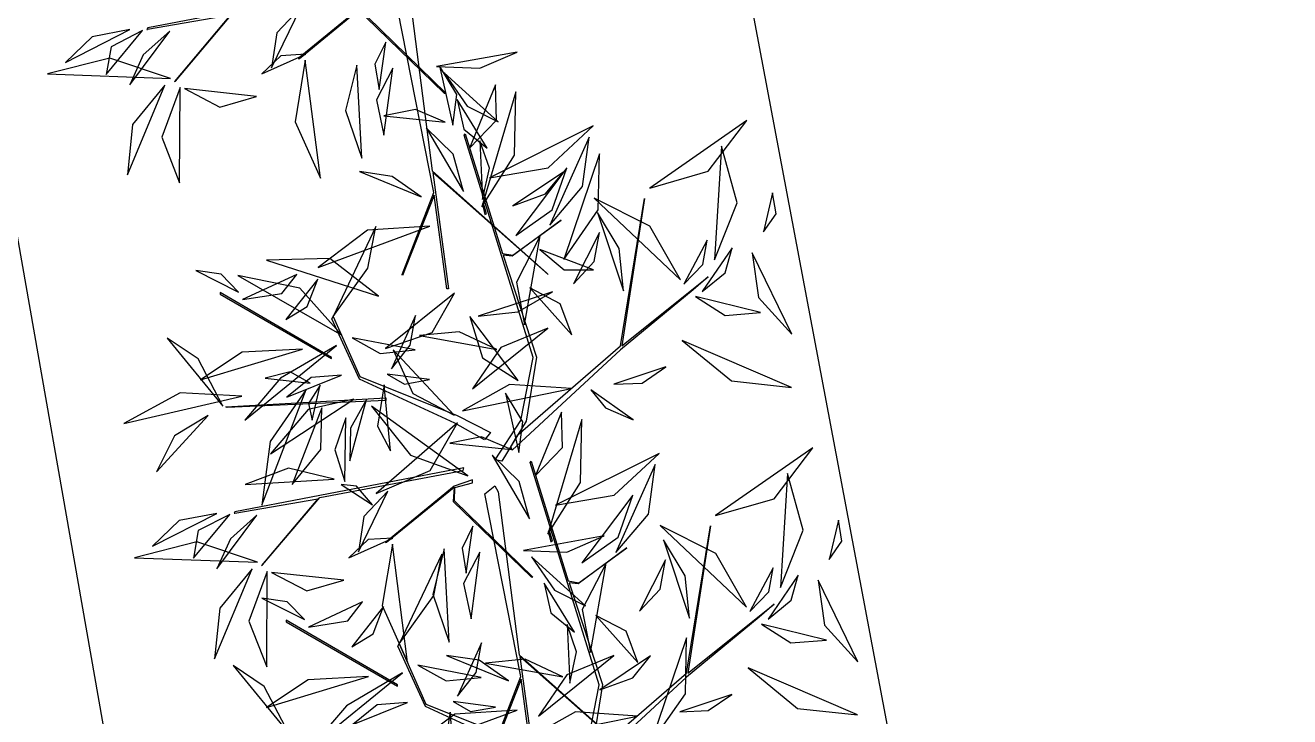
# Model space of a CAD drawing. Header units: centimetres. Extents: x 197412 to 267601, y -375791 to -305433.
# Drawn here: x 201035 to 203088, y -324919 to -323796 of the extents above; entities that cross this region are included whole.
import ezdxf

# ---------------------------------------------------------------- set-up
doc = ezdxf.new("R2010")
doc.units = ezdxf.units.CM
doc.layers.add('3-BAT C-Niveau 0', color=250, linetype='Continuous')

# ---------------------------------------------------------------- blocks, each defined once
blk = doc.blocks.new('Groupe-251-1')
at = {"linetype": 'Continuous', "flags": 128}
for points in [[(11879.17, -45179.67), (11892.65, -45177.32), (11883.53, -45188.14), (11883.67, -45188.08), (11892.96, -45177.1), (11916.23, -45172.75), (11916.35, -45172.31), (11879.18, -45179.45), (11879.06, -45179.69), (11879.14, -45179.68)], [(11933.84, -45246.35), (11929.04, -45243.62), (11913.57, -45236.47), (11909.09, -45226.67), (11909.27, -45226.33), (11913.63, -45236.07), (11929.41, -45242.37), (11934.85, -45245.18), (11933.94, -45246.31)], [(11893.32, -45258.26), (11906.8, -45255.91), (11897.67, -45266.73), (11897.81, -45266.67), (11907.11, -45255.69), (11930.37, -45251.34), (11930.5, -45250.9), (11893.33, -45258.04), (11893.21, -45258.28), (11893.28, -45258.27)], [(11944.55, -45299.53), (11939.76, -45296.79), (11924.28, -45289.64), (11919.81, -45279.85), (11919.98, -45279.5), (11924.34, -45289.25), (11940.12, -45295.55), (11945.57, -45298.36), (11944.65, -45299.48)]]:
    blk.add_lwpolyline(points, dxfattribs=at)
for points in [[(11917.75, -45174.26), (11914.8, -45175.26), (11903.63, -45184.42), (11903.81, -45184.39), (11914.76, -45175.44), (11914.66, -45177.75), (11927.32, -45190.03), (11927.58, -45190.07), (11914.84, -45177.67), (11914.9, -45175.49), (11917.76, -45174.73)], [(11944.17, -45219.49), (11925.47, -45202.95), (11927.99, -45221.85), (11927.75, -45221.83), (11925.69, -45206.6), (11920.56, -45219.68), (11920.47, -45219.51), (11925.62, -45206.18), (11919.8, -45176.5), (11921.41, -45175.24), (11921.96, -45176.21), (11925.36, -45202.66), (11943.99, -45219.3)], [(11935.6, -45249.6), (11939.76, -45243.23), (11941.76, -45232.95), (11930.54, -45196.85), (11930.71, -45196.64), (11936.76, -45216.09), (11938.46, -45216.37), (11946.28, -45210.68), (11938.37, -45216.54), (11936.87, -45216.38), (11942.3, -45232.9), (11940.63, -45243.3), (11939.25, -45245.52), (11955.94, -45231.08), (11959.83, -45207.14), (11956.14, -45231.08), (11970.16, -45219.89), (11967.74, -45221.99), (11955.94, -45231.72), (11938.33, -45248), (11938.14, -45247.49), (11939.25, -45245.52), (11936.66, -45249.83)], [(11909.02, -45233.15), (11909.03, -45232.96), (11890.94, -45222.44), (11890.97, -45222.7)], [(11892.09, -45241.09), (11891.86, -45240.97), (11917.84, -45239.55), (11917.82, -45239.94)], [(11946.31, -45302.78), (11950.47, -45296.41), (11952.47, -45286.13), (11941.25, -45250.03), (11941.42, -45249.82), (11947.47, -45269.27), (11949.18, -45269.55), (11956.99, -45263.86), (11949.08, -45269.71), (11947.58, -45269.56), (11953.01, -45286.08), (11951.34, -45296.48), (11949.96, -45298.7), (11966.66, -45284.26), (11970.54, -45260.32), (11966.85, -45284.26), (11980.87, -45273.06), (11978.45, -45275.17), (11966.65, -45284.9), (11949.04, -45301.18), (11948.85, -45300.67), (11949.96, -45298.7), (11947.37, -45303.01)], [(11931.9, -45252.85), (11928.94, -45253.85), (11917.78, -45263.01), (11917.95, -45262.98), (11928.91, -45254.03), (11928.8, -45256.34), (11941.46, -45268.62), (11941.73, -45268.66), (11928.98, -45256.26), (11929.04, -45254.08), (11931.91, -45253.32)], [(11958.31, -45298.08), (11939.62, -45281.54), (11942.13, -45300.44), (11941.89, -45300.42), (11939.83, -45285.2), (11934.71, -45298.27), (11934.62, -45298.1), (11939.77, -45284.77), (11933.94, -45255.1), (11935.55, -45253.83), (11936.1, -45254.8), (11939.51, -45281.25), (11958.14, -45297.9)], [(11919.73, -45286.33), (11919.74, -45286.14), (11901.65, -45275.62), (11901.68, -45275.88)]]:
    blk.add_lwpolyline(points, close=True, dxfattribs=at)
at = {"linetype": 'Continuous'}
for points in [[(11904.02, -45176.11, -207.06), (11900.13, -45180.23, -208.24), (11899.27, -45185.94, -209.24), (11899.27, -45185.94, -209.24), (11904.02, -45176.11, -207.06)], [(11876.28, -45179.73, -174.84), (11870.15, -45180.87, -175.45), (11865.84, -45185.05, -176.76), (11865.84, -45185.05, -176.76), (11876.28, -45179.73, -174.84)], [(11878.34, -45179.85, -174.58), (11873.26, -45182.5, -172.2), (11872.44, -45187, -168.43), (11872.44, -45187, -168.43), (11878.34, -45179.85, -174.58)], [(11882.75, -45179.98, -186.97), (11878.45, -45183.82, -187.38), (11876.28, -45188.71, -185.5), (11876.28, -45188.71, -185.5), (11882.75, -45179.98, -186.97)], [(11904.85, -45183.71, -179.83), (11900.81, -45183.96, -178.67), (11897.72, -45186.93, -177.99), (11897.72, -45186.93, -177.99), (11904.85, -45183.71, -179.83)], [(11917.84, -45181.76, -197.01), (11916.07, -45185.36, -196.39), (11916.77, -45189.43, -196.61), (11916.77, -45189.43, -196.61), (11917.84, -45181.76, -197.01)], [(11926.05, -45185.73, -183.78), (11933.09, -45186.01, -183.14), (11939.14, -45183.37, -184.94), (11939.14, -45183.37, -184.94), (11926.05, -45185.73, -183.78)], [(11882.89, -45187.64, -186.41), (11873.01, -45184.34, -187.61), (11862.91, -45186.9, -186.97), (11862.91, -45186.9, -186.97), (11882.89, -45187.64, -186.41)], [(11904.77, -45184.7, -179.52), (11903.11, -45194.68, -178.73), (11907.22, -45203.86, -177.91), (11907.22, -45203.86, -177.91), (11904.77, -45184.7, -179.52)], [(11913.15, -45185.48, -247.3), (11911.31, -45192.84, -244.69), (11913.97, -45200.6, -243.35), (11913.97, -45200.6, -243.35), (11913.15, -45185.48, -247.3)], [(11913.15, -45185.48, -247.3), (11911.31, -45192.84, -244.69), (11913.97, -45200.6, -243.35), (11913.97, -45200.6, -243.35), (11913.15, -45185.48, -247.3)], [(11928.72, -45195.25, -183.73), (11929.37, -45190.26, -181.29), (11926.54, -45185.58, -179.52), (11926.54, -45185.58, -179.52), (11928.72, -45195.25, -183.73)], [(11918.97, -45185.98, -186.16), (11916.32, -45191.11, -185.75), (11917.53, -45196.85, -185.13), (11917.53, -45196.85, -185.13), (11918.97, -45185.98, -186.16)], [(11927.32, -45186.74, -176.88), (11931.05, -45192.16, -176.9), (11936.09, -45194.71, -174.04), (11936.09, -45194.71, -174.04), (11927.32, -45186.74, -176.88)], [(11881.98, -45188.73, -186.4), (11876.74, -45195.12, -186.75), (11875.9, -45203.32, -187), (11875.9, -45203.32, -187), (11881.98, -45188.73, -186.4)], [(11884.44, -45189.14, -182.25), (11881.46, -45197.21, -178.08), (11884.37, -45204.6, -173.29), (11884.37, -45204.6, -173.29), (11884.44, -45189.14, -182.25)], [(11885.13, -45189.3, -181.99), (11890.87, -45192.3, -181.12), (11896.87, -45190.57, -179.03), (11896.87, -45190.57, -179.03), (11885.13, -45189.3, -181.99)], [(11931.43, -45198.96, -194.21), (11935.8, -45194.43, -192.81), (11935.66, -45188.67, -190.06), (11935.66, -45188.67, -190.06), (11931.43, -45198.96, -194.21)], [(11931.43, -45198.96, -194.21), (11935.8, -45194.43, -192.81), (11935.66, -45188.67, -190.06), (11935.66, -45188.67, -190.06), (11931.43, -45198.96, -194.21)], [(11933.43, -45208.5, -206.43), (11938.71, -45200.1, -204.4), (11938.97, -45189.84, -204.36), (11938.97, -45189.84, -204.36), (11933.43, -45208.5, -206.43)], [(11933.43, -45208.5, -206.43), (11938.71, -45200.1, -204.4), (11938.97, -45189.84, -204.36), (11938.97, -45189.84, -204.36), (11933.43, -45208.5, -206.43)], [(11929.4, -45191.05, -161.32), (11930.49, -45195.87, -161.24), (11934.3, -45198.98, -160.95), (11934.3, -45198.98, -160.95), (11929.4, -45191.05, -161.32)], [(11927.48, -45194.76, -183.47), (11922.64, -45192.68, -183.7), (11917.52, -45193.7, -184.07), (11917.52, -45193.7, -184.07), (11927.48, -45194.76, -183.47)], [(11927.48, -45194.76, -183.47), (11922.64, -45192.68, -183.7), (11917.52, -45193.7, -184.07), (11917.52, -45193.7, -184.07), (11927.48, -45194.76, -183.47)], [(11930.45, -45205.99, -199.98), (11928.78, -45199.95, -200.36), (11924.4, -45195.65, -199.46), (11924.4, -45195.65, -199.46), (11930.45, -45205.99, -199.98)], [(11934.68, -45203.79, -194.97), (11944.19, -45202.17, -192.57), (11951.49, -45195.37, -191.31), (11951.49, -45195.37, -191.31), (11934.68, -45203.79, -194.97)], [(11960.68, -45205.47, -215.07), (11970.19, -45202.74, -213.8), (11976.44, -45194.47, -214.42), (11976.44, -45194.47, -214.42), (11960.68, -45205.47, -215.07)], [(11933.55, -45207.29, -223.21), (11934.65, -45202.2, -222.61), (11933.11, -45197.77, -220.88), (11933.11, -45197.77, -220.88), (11933.55, -45207.29, -223.21)], [(11933.55, -45207.29, -223.21), (11934.65, -45202.2, -222.61), (11933.11, -45197.77, -220.88), (11933.11, -45197.77, -220.88), (11933.55, -45207.29, -223.21)], [(11944.47, -45211.48, -201.48), (11949.76, -45205.22, -202.35), (11950.83, -45197.17, -201.76), (11950.83, -45197.17, -201.76), (11944.47, -45211.48, -201.48)], [(11946.72, -45217.04, -207.25), (11952.34, -45208.98, -205.29), (11952.51, -45199.92, -201.98), (11952.51, -45199.92, -201.98), (11946.72, -45217.04, -207.25)], [(11971.2, -45217.14, -228.35), (11974.87, -45207.84, -229.1), (11972.34, -45198.63, -232.12), (11972.34, -45198.63, -232.12), (11971.2, -45217.14, -228.35)], [(11938.94, -45213.16, -207.16), (11944.86, -45208.98, -205.48), (11947.21, -45202.17, -203.83), (11947.21, -45202.17, -203.83), (11938.94, -45213.16, -207.16)], [(11938.94, -45213.16, -207.16), (11944.86, -45208.98, -205.48), (11947.21, -45202.17, -203.83), (11947.21, -45202.17, -203.83), (11938.94, -45213.16, -207.16)], [(11923.6, -45206.88, -228.81), (11918.87, -45203.56, -229.15), (11913.55, -45202.76, -227.32), (11913.55, -45202.76, -227.32), (11923.6, -45206.88, -228.81)], [(11938.44, -45208.36, -210.84), (11943.78, -45206.41, -209.98), (11946.66, -45202.86, -207.2), (11946.66, -45202.86, -207.2), (11938.44, -45208.36, -210.84)], [(11979.13, -45212.58, -211.21), (11981.19, -45209.63, -209.03), (11980.61, -45206.24, -206.71), (11980.61, -45206.24, -206.71), (11979.13, -45212.58, -211.21)], [(11979.13, -45212.58, -211.21), (11981.19, -45209.63, -209.03), (11980.61, -45206.24, -206.71), (11980.61, -45206.24, -206.71), (11979.13, -45212.58, -211.21)], [(11933.94, -45209.74, -203.84), (11934.17, -45209.64, -203.87), (11933.72, -45207.96, -202.04), (11933.51, -45208.06, -202.02), (11933.94, -45209.74, -203.84)], [(11965.7, -45220.34, -228.97), (11960.7, -45211.63, -227.8), (11951.69, -45207.1, -227.09), (11951.69, -45207.1, -227.09), (11965.7, -45220.34, -228.97)], [(11956.43, -45222.13, -196.26), (11955.71, -45215.26, -195.05), (11952.23, -45209.41, -196.39), (11952.23, -45209.41, -196.39), (11956.43, -45222.13, -196.26)], [(11925.01, -45211.66, -225.36), (11914.89, -45212.29, -224.7), (11906.85, -45218.37, -224), (11906.85, -45218.37, -224), (11925.01, -45211.66, -225.36)], [(11909.27, -45226.33, -197.23), (11914.94, -45218.45, -194.28), (11916.21, -45211.71, -188.42), (11916.21, -45211.71, -188.42), (11909.27, -45226.33, -197.23)], [(11942.9, -45213.22, -188.89), (11939.03, -45220.72, -185.79), (11940.33, -45227.68, -181.22), (11940.33, -45227.68, -181.22), (11942.9, -45213.22, -188.89)], [(11948.29, -45221.01, -195.33), (11951.67, -45217.4, -195.1), (11952.55, -45212.68, -194.26), (11952.55, -45212.68, -194.26), (11948.29, -45221.01, -195.33)], [(11966.24, -45221.07, -229.3), (11969.33, -45217.87, -228.25), (11970.03, -45213.93, -226.49), (11970.03, -45213.93, -226.49), (11966.24, -45221.07, -229.3)], [(11942.87, -45215.46, -215.21), (11946.82, -45218.72, -213.09), (11951.55, -45218.73, -210.46), (11951.55, -45218.73, -210.46), (11942.87, -45215.46, -215.21)], [(11969.21, -45222.28, -232.75), (11972.95, -45219.21, -233.5), (11974.05, -45215.16, -235.42), (11974.05, -45215.16, -235.42), (11969.21, -45222.28, -232.75)], [(11977.29, -45215.97, -212.86), (11978.36, -45223.24, -209.91), (11983.77, -45229.2, -208.14), (11983.77, -45229.2, -208.14), (11977.29, -45215.97, -212.86)], [(11977.29, -45215.97, -212.86), (11978.36, -45223.24, -209.91), (11983.77, -45229.2, -208.14), (11983.77, -45229.2, -208.14), (11977.29, -45215.97, -212.86)], [(11916.66, -45223.04, -220.85), (11908.74, -45216.88, -221.31), (11898.48, -45217.17, -222.56), (11898.48, -45217.17, -222.56), (11916.66, -45223.04, -220.85)], [(11893.91, -45222.34, -211.6), (11891.1, -45219.45, -211.07), (11887, -45218.87, -211.1), (11887, -45218.87, -211.1), (11893.91, -45222.34, -211.6)], [(11910.72, -45229.33, -220.09), (11903.86, -45221.74, -220.53), (11893.84, -45219.64, -219.34), (11893.84, -45219.64, -219.34), (11910.72, -45229.33, -220.09)], [(11894.55, -45223.58, -202.5), (11900.94, -45222.56, -200.11), (11903.37, -45219.51, -195.35), (11903.37, -45219.51, -195.35), (11894.55, -45223.58, -202.5)], [(11901.59, -45226.82, -218.46), (11905.05, -45224.67, -216.39), (11906.78, -45220.23, -215.43), (11906.78, -45220.23, -215.43), (11901.59, -45226.82, -218.46)], [(11917.81, -45231.49, -210.57), (11925.38, -45228.9, -206.9), (11928.97, -45222.53, -202.54), (11928.97, -45222.53, -202.54), (11917.81, -45231.49, -210.57)], [(11932.85, -45226.25, -200.44), (11939.27, -45225.55, -199.26), (11944.88, -45222.31, -200.49), (11944.88, -45222.31, -200.49), (11932.85, -45226.25, -200.44)], [(11948.05, -45229.31, -184.69), (11946.14, -45224.24, -183.17), (11941.22, -45221.68, -181.63), (11941.22, -45221.68, -181.63), (11948.05, -45229.31, -184.69)], [(11968.11, -45223.09, -232.48), (11972.91, -45226.16, -232.45), (11978.68, -45225.69, -231.83), (11978.68, -45225.69, -231.83), (11968.11, -45223.09, -232.48)], [(11918.75, -45234.79, -202.12), (11921.79, -45230.96, -201.54), (11922.65, -45226.16, -202.14), (11922.65, -45226.16, -202.14), (11918.75, -45234.79, -202.12)], [(11931.5, -45226.33, -200.73), (11933.52, -45233.02, -197.34), (11939.3, -45236.72, -193.77), (11939.3, -45236.72, -193.77), (11931.5, -45226.33, -200.73)], [(11931.5, -45226.33, -200.73), (11933.52, -45233.02, -197.34), (11939.3, -45236.72, -193.77), (11939.3, -45236.72, -193.77), (11931.5, -45226.33, -200.73)], [(11935.87, -45231.65, -185.42), (11929.77, -45228.78, -185.31), (11923.3, -45229.42, -184.01), (11923.3, -45229.42, -184.01), (11935.87, -45231.65, -185.42)], [(11944.15, -45228.2, -205.3), (11936.51, -45231.35, -204.92), (11931.92, -45238.06, -203.9), (11931.92, -45238.06, -203.9), (11944.15, -45228.2, -205.3)], [(11891.36, -45240.89, -214.21), (11887.4, -45233.21, -211.43), (11882.32, -45229.83, -206.15), (11882.32, -45229.83, -206.15), (11891.36, -45240.89, -214.21)], [(11912.35, -45229.78, -199.77), (11916.91, -45232.33, -197.57), (11922.62, -45231.75, -196.35), (11922.62, -45231.75, -196.35), (11912.35, -45229.78, -199.77)], [(11965.94, -45230.23, -223.66), (11973.96, -45236.78, -222.36), (11983.71, -45237.85, -219.58), (11983.71, -45237.85, -219.58), (11965.94, -45230.23, -223.66)], [(11904.31, -45231.62, -221.24), (11894.5, -45232.12, -218.96), (11887.78, -45236.62, -214.31), (11887.78, -45236.62, -214.31), (11904.31, -45231.62, -221.24)], [(11909.83, -45231.02, -210.1), (11900.74, -45236.35, -209.96), (11894.96, -45243.16, -205.95), (11894.96, -45243.16, -205.95), (11909.83, -45231.02, -210.1)], [(11919.04, -45231.73, -217.22), (11922.22, -45238.81, -219.34), (11928.94, -45242.35, -221.55), (11928.94, -45242.35, -221.55), (11919.04, -45231.73, -217.22)], [(11954.84, -45237.33, -172.05), (11959.48, -45237.12, -171.7), (11963.31, -45234.5, -172.02), (11963.31, -45234.5, -172.02), (11954.84, -45237.33, -172.05)], [(11954.84, -45237.33, -172.05), (11959.48, -45237.12, -171.7), (11963.31, -45234.5, -172.02), (11963.31, -45234.5, -172.02), (11954.84, -45237.33, -172.05)], [(11905.54, -45237.13, -213.12), (11902.3, -45235.28, -210.71), (11898.24, -45236.33, -208.62), (11898.24, -45236.33, -208.62), (11905.54, -45237.13, -213.12)], [(11905.54, -45237.13, -213.12), (11902.3, -45235.28, -210.71), (11898.24, -45236.33, -208.62), (11898.24, -45236.33, -208.62), (11905.54, -45237.13, -213.12)], [(11910.66, -45235.83, -207.72), (11905.7, -45236.21, -206.62), (11901.79, -45239.4, -205.86), (11901.79, -45239.4, -205.86), (11910.66, -45235.83, -207.72)], [(11918.05, -45235.69, -202.35), (11920.86, -45237.28, -200.21), (11924.91, -45236.56, -199.09), (11924.91, -45236.56, -199.09), (11918.05, -45235.69, -202.35)], [(11894.45, -45239.26, -223.19), (11884.45, -45238.69, -225.59), (11875.28, -45243.71, -225.79), (11875.28, -45243.71, -225.79), (11894.45, -45239.26, -223.19)], [(11894.45, -45239.26, -223.19), (11884.45, -45238.69, -225.59), (11875.28, -45243.71, -225.79), (11875.28, -45243.71, -225.79), (11894.45, -45239.26, -223.19)], [(11904.89, -45238.18, -212.64), (11899.04, -45246.64, -211.07), (11897.73, -45256.97, -212.06), (11897.73, -45256.97, -212.06), (11904.89, -45238.18, -212.64)], [(11904.89, -45238.18, -212.64), (11899.04, -45246.64, -211.07), (11897.73, -45256.97, -212.06), (11897.73, -45256.97, -212.06), (11904.89, -45238.18, -212.64)], [(11907.19, -45237.46, -212.09), (11905.27, -45240.46, -209.87), (11905.9, -45243.15, -207.1), (11905.9, -45243.15, -207.1), (11907.19, -45237.46, -212.09)], [(11907.19, -45237.46, -212.09), (11905.27, -45240.46, -209.87), (11905.9, -45243.15, -207.1), (11905.9, -45243.15, -207.1), (11907.19, -45237.46, -212.09)], [(11917.58, -45237.4, -198.87), (11916.48, -45244.13, -195.41), (11918.62, -45248.14, -190.33), (11918.62, -45248.14, -190.33), (11917.58, -45237.4, -198.87)], [(11948.01, -45238.03, -176.08), (11937.93, -45237.36, -174.79), (11930.3, -45241.63, -170.69), (11930.3, -45241.63, -170.69), (11948.01, -45238.03, -176.08)], [(11939.44, -45248.43, -183.73), (11940.08, -45243.44, -181.29), (11937.25, -45238.75, -179.52), (11937.25, -45238.75, -179.52), (11939.44, -45248.43, -183.73)], [(11951.14, -45238.22, -171.59), (11953.53, -45241.13, -169.03), (11957.99, -45243.08, -167.96), (11957.99, -45243.08, -167.96), (11951.14, -45238.22, -171.59)], [(11912.62, -45239.75, -233.25), (11905.25, -45241.42, -238.65), (11899.13, -45248.64, -241.93), (11899.13, -45248.64, -241.93), (11912.62, -45239.75, -233.25)], [(11902.62, -45253.58, -189.87), (11907.31, -45247.93, -186.93), (11907.43, -45241.15, -183.27), (11907.43, -45241.15, -183.27), (11902.62, -45253.58, -189.87)], [(11914.72, -45239.77, -204.62), (11912.1, -45244.46, -205.07), (11912.02, -45249.76, -204.23), (11912.02, -45249.76, -204.23), (11914.72, -45239.77, -204.62)], [(11915.52, -45240.86, -204.31), (11921.82, -45248.85, -204.16), (11931.16, -45252.21, -202.67), (11931.16, -45252.21, -202.67), (11915.52, -45240.86, -204.31)], [(11889.02, -45242.37, -215.73), (11883.54, -45245.72, -216.78), (11880.61, -45251.55, -215.22), (11880.61, -45251.55, -215.22), (11889.02, -45242.37, -215.73)], [(11889.02, -45242.37, -215.73), (11883.54, -45245.72, -216.78), (11880.61, -45251.55, -215.22), (11880.61, -45251.55, -215.22), (11889.02, -45242.37, -215.73)], [(11911.36, -45242.76, -229.03), (11909.57, -45247.95, -227.48), (11911.18, -45253.1, -225.66), (11911.18, -45253.1, -225.66), (11911.36, -45242.76, -229.03)], [(11942.14, -45252.13, -194.21), (11946.52, -45247.6, -192.81), (11946.37, -45241.85, -190.06), (11946.37, -45241.85, -190.06), (11942.14, -45252.13, -194.21)], [(11942.14, -45252.13, -194.21), (11946.52, -45247.6, -192.81), (11946.37, -45241.85, -190.06), (11946.37, -45241.85, -190.06), (11942.14, -45252.13, -194.21)], [(11944.14, -45261.68, -206.43), (11949.42, -45253.27, -204.4), (11949.68, -45243.02, -204.36), (11949.68, -45243.02, -204.36), (11944.14, -45261.68, -206.43)], [(11944.14, -45261.68, -206.43), (11949.42, -45253.27, -204.4), (11949.68, -45243.02, -204.36), (11949.68, -45243.02, -204.36), (11944.14, -45261.68, -206.43)], [(11916.25, -45255.04, -178.9), (11925.02, -45251.33, -176.01), (11929.5, -45243.6, -172.29), (11929.5, -45243.6, -172.29), (11916.25, -45255.04, -178.9)], [(11916.25, -45255.04, -178.9), (11925.02, -45251.33, -176.01), (11929.5, -45243.6, -172.29), (11929.5, -45243.6, -172.29), (11916.25, -45255.04, -178.9)], [(11938.19, -45247.94, -183.47), (11933.35, -45245.86, -183.7), (11928.23, -45246.88, -184.07), (11928.23, -45246.88, -184.07), (11938.19, -45247.94, -183.47)], [(11938.19, -45247.94, -183.47), (11933.35, -45245.86, -183.7), (11928.23, -45246.88, -184.07), (11928.23, -45246.88, -184.07), (11938.19, -45247.94, -183.47)], [(11941.16, -45259.17, -199.98), (11939.49, -45253.13, -200.36), (11935.11, -45248.82, -199.46), (11935.11, -45248.82, -199.46), (11941.16, -45259.17, -199.98)], [(11945.4, -45256.97, -194.97), (11954.9, -45255.34, -192.57), (11962.2, -45248.54, -191.31), (11962.2, -45248.54, -191.31), (11945.4, -45256.97, -194.97)], [(11971.39, -45258.64, -215.07), (11980.91, -45255.91, -213.8), (11987.15, -45247.64, -214.42), (11987.15, -45247.64, -214.42), (11971.39, -45258.64, -215.07)], [(11909.43, -45252.74, -200.41), (11902.04, -45250.96, -200.32), (11894.98, -45253.6, -200.54), (11894.98, -45253.6, -200.54), (11909.43, -45252.74, -200.41)], [(11955.18, -45264.65, -201.48), (11960.47, -45258.4, -202.35), (11961.55, -45250.35, -201.76), (11961.55, -45250.35, -201.76), (11955.18, -45264.65, -201.48)], [(11981.91, -45270.32, -228.35), (11985.58, -45261.02, -229.1), (11983.05, -45251.8, -232.12), (11983.05, -45251.8, -232.12), (11981.91, -45270.32, -228.35)], [(11915.67, -45256.91, -177.75), (11913.08, -45253.87, -175.38), (11910.6, -45253.61, -172.12), (11910.6, -45253.61, -172.12), (11915.67, -45256.91, -177.75)], [(11918.16, -45254.7, -207.06), (11914.28, -45258.82, -208.24), (11913.42, -45264.53, -209.24), (11913.42, -45264.53, -209.24), (11918.16, -45254.7, -207.06)], [(11949.65, -45266.34, -207.16), (11955.58, -45262.16, -205.48), (11957.92, -45255.34, -203.83), (11957.92, -45255.34, -203.83), (11949.65, -45266.34, -207.16)], [(11949.65, -45266.34, -207.16), (11955.58, -45262.16, -205.48), (11957.92, -45255.34, -203.83), (11957.92, -45255.34, -203.83), (11949.65, -45266.34, -207.16)], [(11890.42, -45258.32, -174.84), (11884.3, -45259.46, -175.45), (11879.98, -45263.64, -176.76), (11879.98, -45263.64, -176.76), (11890.42, -45258.32, -174.84)], [(11892.49, -45258.45, -174.58), (11887.4, -45261.09, -172.2), (11886.59, -45265.59, -168.43), (11886.59, -45265.59, -168.43), (11892.49, -45258.45, -174.58)], [(11896.9, -45258.57, -186.97), (11892.6, -45262.41, -187.38), (11890.42, -45267.3, -185.5), (11890.42, -45267.3, -185.5), (11896.9, -45258.57, -186.97)], [(11989.84, -45265.76, -211.21), (11991.9, -45262.81, -209.03), (11991.32, -45259.42, -206.71), (11991.32, -45259.42, -206.71), (11989.84, -45265.76, -211.21)], [(11989.84, -45265.76, -211.21), (11991.9, -45262.81, -209.03), (11991.32, -45259.42, -206.71), (11991.32, -45259.42, -206.71), (11989.84, -45265.76, -211.21)], [(11931.98, -45260.35, -197.01), (11930.21, -45263.95, -196.39), (11930.91, -45268.02, -196.61), (11930.91, -45268.02, -196.61), (11931.98, -45260.35, -197.01)], [(11944.65, -45262.92, -203.84), (11944.88, -45262.82, -203.87), (11944.43, -45261.14, -202.04), (11944.22, -45261.24, -202.02), (11944.65, -45262.92, -203.84)], [(11976.41, -45273.52, -228.97), (11971.41, -45264.8, -227.8), (11962.4, -45260.28, -227.09), (11962.4, -45260.28, -227.09), (11976.41, -45273.52, -228.97)], [(11897.03, -45266.23, -186.41), (11887.16, -45262.93, -187.61), (11877.06, -45265.49, -186.97), (11877.06, -45265.49, -186.97), (11897.03, -45266.23, -186.41)], [(11919, -45262.3, -179.83), (11914.95, -45262.55, -178.67), (11911.86, -45265.52, -177.99), (11911.86, -45265.52, -177.99), (11919, -45262.3, -179.83)], [(11918.91, -45263.29, -179.52), (11917.25, -45273.27, -178.73), (11921.36, -45282.46, -177.91), (11921.36, -45282.46, -177.91), (11918.91, -45263.29, -179.52)], [(11940.19, -45264.32, -183.78), (11947.23, -45264.6, -183.14), (11953.29, -45261.96, -184.94), (11953.29, -45261.96, -184.94), (11940.19, -45264.32, -183.78)], [(11967.14, -45275.31, -196.26), (11966.42, -45268.44, -195.05), (11962.94, -45262.59, -196.39), (11962.94, -45262.59, -196.39), (11967.14, -45275.31, -196.26)], [(11919.98, -45279.5, -197.23), (11925.65, -45271.63, -194.28), (11926.92, -45264.89, -188.42), (11926.92, -45264.89, -188.42), (11919.98, -45279.5, -197.23)], [(11927.29, -45264.07, -247.3), (11925.46, -45271.43, -244.69), (11928.11, -45279.19, -243.35), (11928.11, -45279.19, -243.35), (11927.29, -45264.07, -247.3)], [(11927.29, -45264.07, -247.3), (11925.46, -45271.43, -244.69), (11928.11, -45279.19, -243.35), (11928.11, -45279.19, -243.35), (11927.29, -45264.07, -247.3)], [(11933.11, -45264.57, -186.16), (11930.47, -45269.7, -185.75), (11931.68, -45275.44, -185.13), (11931.68, -45275.44, -185.13), (11933.11, -45264.57, -186.16)], [(11941.47, -45265.33, -176.88), (11945.2, -45270.75, -176.9), (11950.24, -45273.3, -174.04), (11950.24, -45273.3, -174.04), (11941.47, -45265.33, -176.88)], [(11959, -45274.19, -195.33), (11962.39, -45270.58, -195.1), (11963.27, -45265.86, -194.26), (11963.27, -45265.86, -194.26), (11959, -45274.19, -195.33)], [(11896.13, -45267.32, -186.4), (11890.88, -45273.71, -186.75), (11890.04, -45281.91, -187), (11890.04, -45281.91, -187), (11896.13, -45267.32, -186.4)], [(11898.58, -45267.73, -182.25), (11895.61, -45275.8, -178.08), (11898.52, -45283.19, -173.29), (11898.52, -45283.19, -173.29), (11898.58, -45267.73, -182.25)], [(11899.28, -45267.89, -181.99), (11905.01, -45270.89, -181.12), (11911.01, -45269.16, -179.03), (11911.01, -45269.16, -179.03), (11899.28, -45267.89, -181.99)], [(11953.61, -45266.4, -188.89), (11949.74, -45273.9, -185.79), (11951.05, -45280.86, -181.22), (11951.05, -45280.86, -181.22), (11953.61, -45266.4, -188.89)], [(11976.95, -45274.24, -229.3), (11980.04, -45271.05, -228.25), (11980.74, -45267.11, -226.49), (11980.74, -45267.11, -226.49), (11976.95, -45274.24, -229.3)], [(11943.54, -45269.64, -161.32), (11944.63, -45274.46, -161.24), (11948.45, -45277.57, -160.95), (11948.45, -45277.57, -160.95), (11943.54, -45269.64, -161.32)], [(11979.92, -45275.45, -232.75), (11983.66, -45272.39, -233.5), (11984.76, -45268.34, -235.42), (11984.76, -45268.34, -235.42), (11979.92, -45275.45, -232.75)], [(11988.01, -45269.15, -212.86), (11989.07, -45276.42, -209.91), (11994.48, -45282.38, -208.14), (11994.48, -45282.38, -208.14), (11988.01, -45269.15, -212.86)], [(11988.01, -45269.15, -212.86), (11989.07, -45276.42, -209.91), (11994.48, -45282.38, -208.14), (11994.48, -45282.38, -208.14), (11988.01, -45269.15, -212.86)], [(11904.62, -45275.52, -211.6), (11901.81, -45272.63, -211.07), (11897.71, -45272.05, -211.1), (11897.71, -45272.05, -211.1), (11904.62, -45275.52, -211.6)], [(11905.26, -45276.76, -202.5), (11911.66, -45275.73, -200.11), (11914.08, -45272.68, -195.35), (11914.08, -45272.68, -195.35), (11905.26, -45276.76, -202.5)], [(11912.31, -45279.99, -218.46), (11915.76, -45277.84, -216.39), (11917.49, -45273.4, -215.43), (11917.49, -45273.4, -215.43), (11912.31, -45279.99, -218.46)], [(11958.76, -45282.49, -184.69), (11956.85, -45277.42, -183.17), (11951.93, -45274.86, -181.63), (11951.93, -45274.86, -181.63), (11958.76, -45282.49, -184.69)], [(11947.7, -45285.88, -223.21), (11948.79, -45280.79, -222.61), (11947.26, -45276.36, -220.88), (11947.26, -45276.36, -220.88), (11947.7, -45285.88, -223.21)], [(11947.7, -45285.88, -223.21), (11948.79, -45280.79, -222.61), (11947.26, -45276.36, -220.88), (11947.26, -45276.36, -220.88), (11947.7, -45285.88, -223.21)], [(11978.82, -45276.27, -232.48), (11983.62, -45279.33, -232.45), (11989.39, -45278.86, -231.83), (11989.39, -45278.86, -231.83), (11978.82, -45276.27, -232.48)], [(11929.46, -45287.97, -202.12), (11932.5, -45284.13, -201.54), (11933.36, -45279.34, -202.14), (11933.36, -45279.34, -202.14), (11929.46, -45287.97, -202.12)], [(11960.87, -45295.63, -207.25), (11966.49, -45287.58, -205.29), (11966.66, -45278.51, -201.98), (11966.66, -45278.51, -201.98), (11960.87, -45295.63, -207.25)], [(11937.74, -45285.47, -228.81), (11933.01, -45282.15, -229.15), (11927.69, -45281.35, -227.32), (11927.69, -45281.35, -227.32), (11937.74, -45285.47, -228.81)], [(11946.58, -45284.82, -185.42), (11940.48, -45281.96, -185.31), (11934.01, -45282.6, -184.01), (11934.01, -45282.6, -184.01), (11946.58, -45284.82, -185.42)], [(11954.86, -45281.38, -205.3), (11947.22, -45284.53, -204.92), (11942.63, -45291.24, -203.9), (11942.63, -45291.24, -203.9), (11954.86, -45281.38, -205.3)], [(11952.59, -45286.95, -210.84), (11957.92, -45285, -209.98), (11960.81, -45281.45, -207.2), (11960.81, -45281.45, -207.2), (11952.59, -45286.95, -210.84)], [(11902.08, -45294.06, -214.21), (11898.11, -45286.39, -211.43), (11893.03, -45283, -206.15), (11893.03, -45283, -206.15), (11902.08, -45294.06, -214.21)], [(11920.54, -45284.2, -210.1), (11911.45, -45289.53, -209.96), (11905.67, -45296.33, -205.95), (11905.67, -45296.33, -205.95), (11920.54, -45284.2, -210.1)], [(11923.06, -45282.95, -199.77), (11927.62, -45285.51, -197.57), (11933.34, -45284.93, -196.35), (11933.34, -45284.93, -196.35), (11923.06, -45282.95, -199.77)], [(11976.65, -45283.4, -223.66), (11984.67, -45289.96, -222.36), (11994.42, -45291.03, -219.58), (11994.42, -45291.03, -219.58), (11976.65, -45283.4, -223.66)], [(11915.02, -45284.79, -221.24), (11905.21, -45285.3, -218.96), (11898.49, -45289.8, -214.31), (11898.49, -45289.8, -214.31), (11915.02, -45284.79, -221.24)], [(11965.55, -45290.51, -172.05), (11970.19, -45290.29, -171.7), (11974.02, -45287.68, -172.02), (11974.02, -45287.68, -172.02), (11965.55, -45290.51, -172.05)], [(11965.55, -45290.51, -172.05), (11970.19, -45290.29, -171.7), (11974.02, -45287.68, -172.02), (11974.02, -45287.68, -172.02), (11965.55, -45290.51, -172.05)], [(11921.37, -45289, -207.72), (11916.41, -45289.38, -206.62), (11912.51, -45292.58, -205.86), (11912.51, -45292.58, -205.86), (11921.37, -45289, -207.72)], [(11939.15, -45290.25, -225.36), (11929.04, -45290.88, -224.7), (11921, -45296.96, -224), (11921, -45296.96, -224), (11939.15, -45290.25, -225.36)], [(11928.76, -45288.87, -202.35), (11931.58, -45290.45, -200.21), (11935.62, -45289.74, -199.09), (11935.62, -45289.74, -199.09), (11928.76, -45288.87, -202.35)], [(11958.72, -45291.21, -176.08), (11948.64, -45290.54, -174.79), (11941.01, -45294.8, -170.69), (11941.01, -45294.8, -170.69), (11958.72, -45291.21, -176.08)], [(11928.3, -45290.58, -198.87), (11927.19, -45297.31, -195.41), (11929.33, -45301.32, -190.33), (11929.33, -45301.32, -190.33), (11928.3, -45290.58, -198.87)]]:
    blk.add_polyline3d(points, dxfattribs=at)
blk = doc.blocks.new('Groupe-261-1')
blk.add_blockref('Groupe-251-1', (0, 0))

msp = doc.modelspace()

# ---------------------------------------------------------------- linework, layer by layer
at = {"layer": '3-BAT C-Niveau 0'}
msp.add_line((199541.4, -315717.6), (204036.8, -341295), dxfattribs=at)
at = {"layer": '3-BAT C-Niveau 0', "flags": 128}
msp.add_lwpolyline([(205565, -320010.2), (213361.5, -318533.7), (212905.6, -316126.6), (201192.4, -318344.7), (203611.5, -331182.8), (207540.1, -330438.1), (206580.6, -325371.5), (204123.9, -325836.8), (203379.6, -321906.6), (205836.1, -321441.4)], close=True, dxfattribs=at)

# ---------------------------------------------------------------- block references
at = {"layer": '3-BAT C-Niveau 0', "xscale": 10, "yscale": 10, "zscale": 10}
msp.add_blockref('Groupe-261-1', (82441.7, 127994.6), dxfattribs=at)

doc.saveas('drawing.dxf')
